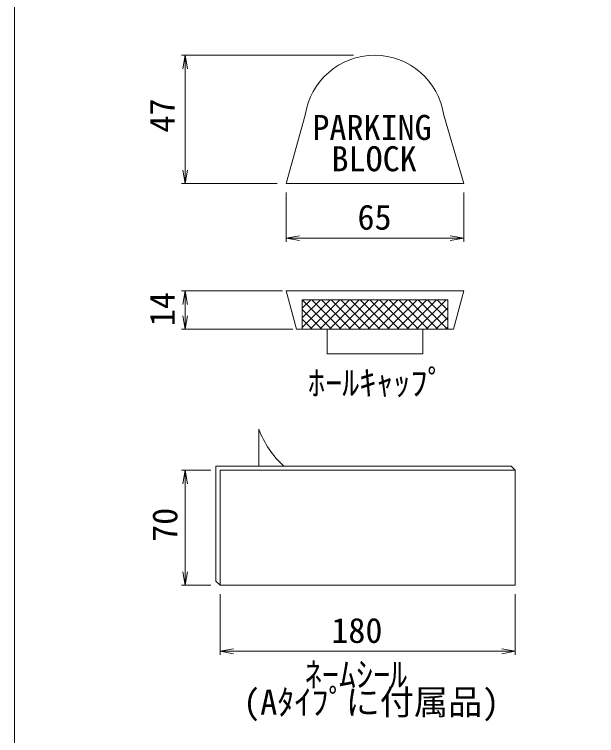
# Model space of a CAD drawing. Units: millimetres, scale not verified. Extents: x -1149 to 1219, y -822 to 858.
# Drawn here: x -1148.8 to -808, y -407.9 to 14 of the extents above; entities that cross this region are included whole.
import ezdxf
from ezdxf.enums import TextEntityAlignment as Align

# ---------------------------------------------------------------- set-up
doc = ezdxf.new("R2010")
doc.units = ezdxf.units.MM
doc.header["$LTSCALE"] = 8
doc.layers.add('0-0', color=7, linetype='Continuous', lineweight=18)
doc.styles.add('ＭＳ ゴシック', font='')
doc.styles.get('ＭＳ ゴシック').set_extended_font_data('MS Gothic')

msp = doc.modelspace()

# ---------------------------------------------------------------- linework, layer by layer
at = {"layer": '0-0'}
for p, q in [((-1148.775, 794.408), (-1148.775, -821.592)), ((-1048.783, -9.861), (-1050.169, -17.744)), ((-1048.783, -9.861), (-1047.396, -17.744)), ((-1050.169, -77.031), (-1048.783, -84.913)), ((-1047.396, -77.031), (-1048.783, -84.913)), ((-989.72, -116.913), (-981.837, -115.527)), ((-989.72, -116.913), (-981.837, -118.3)), ((-1048.783, -147.785), (-1050.169, -155.668)), ((-1048.783, -147.785), (-1047.396, -155.668)), ((-1048.783, -170.185), (-1050.169, -162.302)), ((-1048.783, -170.185), (-1047.396, -162.302))]:
    msp.add_line(p, q, dxfattribs=at)
at = {"layer": '0-0', "color": 4}
for p, q in [((-1048.783, -9.861), (-1050.916, -9.861)), ((-1048.783, -84.913), (-1048.783, -9.861)), ((-950.331, -9.861), (-1048.783, -9.861)), ((-978.515, -45.025), (-989.72, -84.913)), ((-897.403, -45.025), (-885.72, -84.913)), ((-1048.783, -84.913), (-1050.916, -84.913)), ((-995.055, -84.913), (-1048.783, -84.913)), ((-989.72, -84.913), (-885.72, -84.913)), ((-989.72, -90.247), (-989.72, -119.047)), ((-885.72, -90.247), (-885.72, -119.047)), ((-989.72, -116.913), (-885.72, -116.913)), ((-991.852, -147.785), (-1050.916, -147.785)), ((-1048.783, -147.785), (-1048.783, -170.185)), ((-885.719, -147.785), (-891.721, -170.185)), ((-980.294, -152.93), (-895.144, -152.93)), ((-980.294, -152.93), (-980.294, -170.185)), ((-980.294, -169.219), (-964.005, -152.93)), ((-980.294, -163.562), (-969.662, -152.93)), ((-980.294, -157.905), (-975.319, -152.93)), ((-980.294, -169.219), (-964.005, -152.93)), ((-980.294, -163.562), (-969.662, -152.93)), ((-980.294, -157.905), (-975.319, -152.93)), ((-980.294, -153.045), (-963.154, -170.185)), ((-975.603, -170.185), (-958.348, -152.93)), ((-975.603, -170.185), (-958.348, -152.93)), ((-974.752, -152.93), (-957.497, -170.185)), ((-969.946, -170.185), (-952.691, -152.93)), ((-969.946, -170.185), (-952.691, -152.93)), ((-969.095, -152.93), (-951.84, -170.185)), ((-964.29, -170.185), (-947.034, -152.93)), ((-964.29, -170.185), (-947.034, -152.93)), ((-963.439, -152.93), (-946.183, -170.185)), ((-958.633, -170.185), (-941.378, -152.93)), ((-958.633, -170.185), (-941.378, -152.93)), ((-957.782, -152.93), (-940.527, -170.185)), ((-952.976, -170.185), (-935.721, -152.93)), ((-952.976, -170.185), (-935.721, -152.93)), ((-952.125, -152.93), (-934.87, -170.185)), ((-947.319, -170.185), (-930.064, -152.93)), ((-947.319, -170.185), (-930.064, -152.93)), ((-946.468, -152.93), (-929.213, -170.185)), ((-941.662, -170.185), (-924.407, -152.93)), ((-941.662, -170.185), (-924.407, -152.93)), ((-940.811, -152.93), (-923.556, -170.185)), ((-936.005, -170.185), (-918.75, -152.93)), ((-936.005, -170.185), (-918.75, -152.93)), ((-935.154, -152.93), (-917.899, -170.185)), ((-930.348, -170.185), (-913.093, -152.93)), ((-930.348, -170.185), (-913.093, -152.93)), ((-929.497, -152.93), (-912.242, -170.185)), ((-924.692, -170.185), (-907.436, -152.93)), ((-924.692, -170.185), (-907.436, -152.93)), ((-923.841, -152.93), (-906.585, -170.185)), ((-919.035, -170.185), (-901.78, -152.93)), ((-919.035, -170.185), (-901.78, -152.93)), ((-918.184, -152.93), (-900.929, -170.185)), ((-913.378, -170.185), (-896.123, -152.93)), ((-913.378, -170.185), (-896.123, -152.93)), ((-912.527, -152.93), (-895.272, -170.185)), ((-906.87, -152.93), (-895.144, -164.656)), ((-901.213, -152.93), (-895.144, -158.999)), ((-895.556, -152.93), (-895.144, -153.342)), ((-895.144, -152.93), (-895.144, -170.185)), ((-980.294, -158.702), (-968.811, -170.185)), ((-907.721, -170.185), (-895.144, -157.608)), ((-907.721, -170.185), (-895.144, -157.608)), ((-980.294, -164.359), (-974.468, -170.185)), ((-902.064, -170.185), (-895.144, -163.265)), ((-902.064, -170.185), (-895.144, -163.265)), ((-985.85, -170.185), (-1050.916, -170.185)), ((-983.717, -170.185), (-891.721, -170.185)), ((-980.294, -170.016), (-980.124, -170.185)), ((-965.719, -170.185), (-965.719, -184.585)), ((-909.719, -170.185), (-909.719, -184.585)), ((-896.407, -170.185), (-895.144, -168.922)), ((-896.407, -170.185), (-895.144, -168.922)), ((-965.719, -184.585), (-909.719, -184.585)), ((-1005.722, -228.647), (-1005.722, -250.312)), ((-1048.786, -252.711), (-1050.919, -252.711)), ((-1048.786, -252.712), (-1048.786, -319.912)), ((-1033.726, -252.712), (-1048.786, -252.712)), ((-1030.793, -250.312), (-1030.793, -317.512)), ((-857.993, -250.312), (-1030.793, -250.312)), ((-855.593, -252.712), (-857.993, -250.312)), ((-1048.786, -319.912), (-1050.919, -319.912)), ((-1033.726, -319.912), (-1048.786, -319.912)), ((-1028.393, -319.912), (-1030.793, -317.512)), ((-1028.393, -325.246), (-1028.393, -360.741)), ((-855.593, -325.246), (-855.593, -360.741)), ((-1028.393, -358.608), (-855.593, -358.608))]:
    msp.add_line(p, q, dxfattribs=at)
at = {"layer": '0-0', "color": 6}
for p, q in [((-1048.786, -252.711), (-1050.175, -260.59)), ((-1048.786, -252.711), (-1047.397, -260.59)), ((-1048.786, -319.912), (-1050.175, -312.034)), ((-1048.786, -319.912), (-1047.397, -312.034)), ((-1028.393, -358.608), (-1020.515, -357.219)), ((-1028.393, -358.608), (-1020.515, -359.997)), ((-855.593, -358.608), (-863.472, -357.219)), ((-855.593, -358.608), (-863.472, -359.997))]:
    msp.add_line(p, q, dxfattribs=at)
at = {"layer": '0-0'}
msp.add_lwpolyline([(-1148.775, -821.592), (1219.225, -821.592), (1219.225, 858.408), (-1148.775, 858.408)], close=True, dxfattribs=at)
for points in [[(-1148.775, 794.408), (-1148.775, -821.592), (1155.225, -821.592)], [(-893.603, -115.527), (-885.72, -116.913), (-893.603, -118.3)]]:
    msp.add_lwpolyline(points, dxfattribs=at)
at = {"layer": '0-0', "color": 4}
msp.add_lwpolyline([(-885.719, -147.785), (-989.719, -147.785), (-983.717, -170.185)], dxfattribs=at)
msp.add_lwpolyline([(-1028.393, -319.912), (-855.593, -319.912), (-855.593, -252.712), (-1028.393, -252.712)], close=True, dxfattribs=at)
for centre, radius, start, end in [((-937.959, -50.83), 40.969, 8.14581, 171.85419), ((-952.098, -208.237), 57.377, 200.83765, 227.16601)]:
    msp.add_arc(centre, radius, start, end, dxfattribs=at)

# ---------------------------------------------------------------- texts
at = {"layer": '0-0', "color": 4, "style": 'ＭＳ ゴシック'}
for s, p in [('47', (-1050.516, -55.099)), ('14', (-1050.516, -168.38)), ('70', (-1048.985, -294.574))]:
    msp.add_text(s, height=14.66, rotation=90, dxfattribs=at).set_placement(p, align=Align.BOTTOM_LEFT)
for s, p in [('PARKING', (-974.352, -63.818)), ('BLOCK', (-963.145, -82.155)), ('65', (-947.95, -116.332)), ('ﾎｰﾙｷｬｯﾌﾟ', (-976.917, -213.24)), ('180', (-963.259, -358.103)), ('ﾈｰﾑｼｰﾙ', (-978.828, -383.873)), ('(Aﾀｲﾌﾟに付属品)', (-1014.846, -400.053))]:
    msp.add_text(s, height=14.66, dxfattribs=at).set_placement(p, align=Align.BOTTOM_LEFT)

doc.saveas('drawing.dxf')
